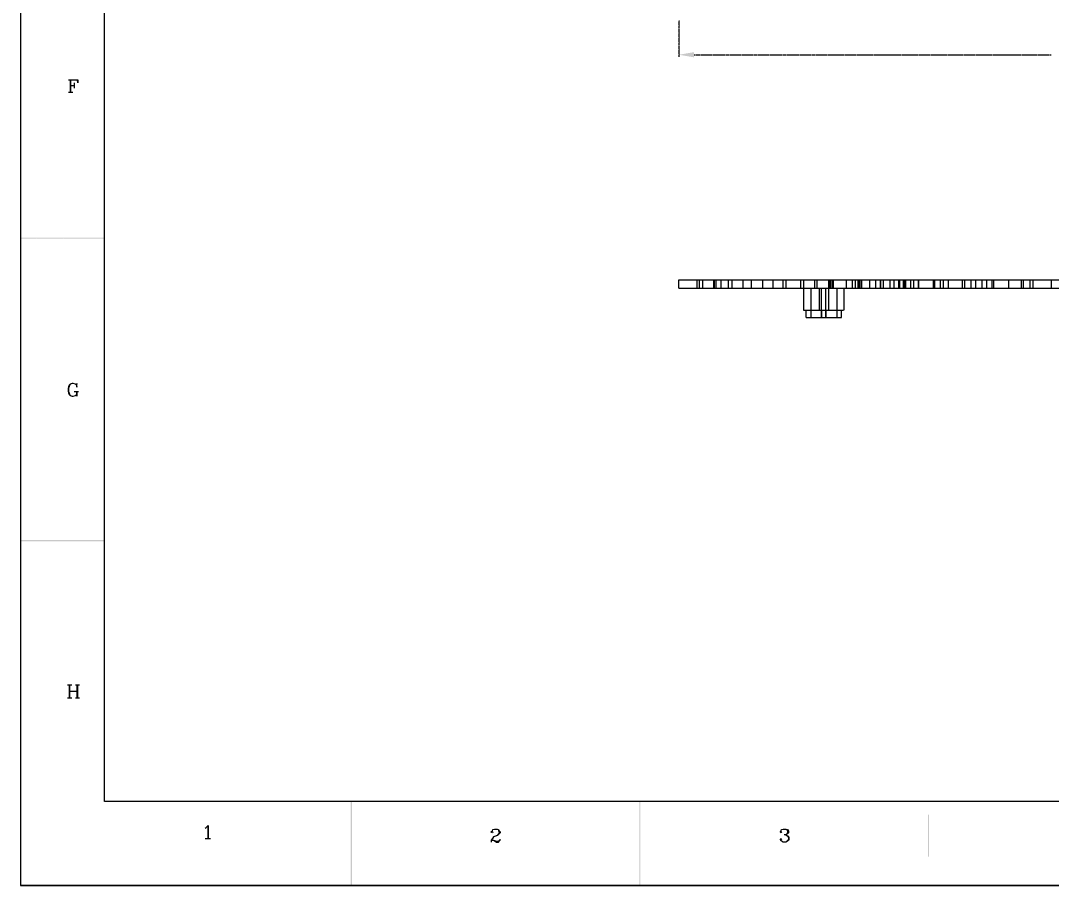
# Model space of a CAD drawing. Header units: millimetres. Extents: x 3 to 291, y 3 to 207.
# Drawn here: x 3.2 to 86.9, y 3.3 to 73.5 of the extents above; entities that cross this region are included whole.
import ezdxf

# ---------------------------------------------------------------- set-up
doc = ezdxf.new("R2010")
doc.units = ezdxf.units.MM

msp = doc.modelspace()

# ---------------------------------------------------------------- hatches: boundary and pattern name
at = {"true_color": 0x00ffff}
h = msp.add_hatch(color=4, dxfattribs=at)
h.dxf.hatch_style = 2
h.paths.add_polyline_path([(56.642035, 70.765705), (57.869702, 70.554039), (57.869702, 70.977725)])
h = msp.add_hatch(color=7)
h.dxf.hatch_style = 2
h.paths.add_polyline_path([(3.175, 55.90667), (3.175, 55.822356), (9.990314, 55.90667)])
h = msp.add_hatch(color=7)
h.dxf.hatch_style = 2
h.paths.add_polyline_path([(3.175, 55.822215), (9.990314, 55.822215), (9.990314, 55.906529)])
h = msp.add_hatch(color=7)
h.dxf.hatch_style = 2
h.paths.add_polyline_path([(3.175, 31.226442), (9.990314, 31.226442), (9.990314, 31.353443)])
h = msp.add_hatch(color=7)
h.dxf.hatch_style = 2
h.paths.add_polyline_path([(3.175, 31.353443), (3.175, 31.226442), (9.990314, 31.353443)])
h = msp.add_hatch(color=7)
h.dxf.hatch_style = 2
h.paths.add_polyline_path([(29.972, 10.101898), (30.099, 3.286936), (30.099, 10.101898)])
h = msp.add_hatch(color=7)
h.dxf.hatch_style = 2
h.paths.add_polyline_path([(29.972, 3.28676), (30.099, 3.28676), (29.972, 10.101721)])
h = msp.add_hatch(color=7)
h.dxf.hatch_style = 2
h.paths.add_polyline_path([(53.424772, 10.101898), (53.509439, 3.286936), (53.509439, 10.101898)])
h = msp.add_hatch(color=7)
h.dxf.hatch_style = 2
h.paths.add_polyline_path([(53.424772, 3.28676), (53.509439, 3.28676), (53.424772, 10.101721)])
h = msp.add_hatch(color=7)
h.dxf.hatch_style = 2
h.paths.add_polyline_path([(76.877228, 9.04367), (76.961894, 5.61467), (76.961894, 9.04367)])
h = msp.add_hatch(color=7)
h.dxf.hatch_style = 2
h.paths.add_polyline_path([(76.877228, 5.61467), (76.961894, 5.61467), (76.877228, 9.04367)])

# ---------------------------------------------------------------- linework, layer by layer
at = {"color": 7, "lineweight": 0}
for points in [[(3.175071, 206.825003), (3.175071, 3.286689)], [(7.069667, 68.733776), (7.831667, 68.733776), (7.831667, 68.479776), (7.789333, 68.733776)], [(7.196631, 68.733776), (7.196631, 67.717776)], [(7.238965, 68.733776), (7.238965, 67.717776)], [(7.239, 68.268003), (7.535333, 68.268003)], [(7.535298, 68.479776), (7.535298, 68.056443)], [(7.069667, 67.71767), (7.408333, 67.71767)], [(56.641929, 51.800478), (56.641929, 52.477811)], [(56.642035, 52.477776), (215.138035, 52.477776)], [(59.647702, 52.477776), (59.647702, 51.800443)], [(74.083333, 52.477776), (74.083333, 51.800443)], [(74.929965, 52.477776), (74.929965, 51.800443)], [(56.642035, 51.800443), (215.138035, 51.800443)], [(66.759737, 51.800443), (66.759737, 50.022443)], [(68.029596, 51.800443), (68.029596, 50.022443)], [(70.019333, 51.800548), (70.019333, 50.022548)], [(66.759596, 50.022548), (70.019263, 50.022548)], [(66.971263, 49.429882), (69.849929, 49.429882)], [(66.971404, 49.429776), (66.971404, 50.022443)], [(68.241298, 49.429882), (68.241298, 50.022548)], [(69.85, 49.429882), (69.85, 50.022548)], [(7.704596, 43.926337), (7.746929, 43.757356), (7.746929, 44.053337), (7.704596, 43.926337), (7.619929, 44.011003), (7.450596, 44.053337), (7.365929, 44.053337), (7.196596, 44.011003), (7.111929, 43.926337), (7.069596, 43.799689), (7.027263, 43.672337), (7.027263, 43.418689), (7.069596, 43.291337), (7.111929, 43.164689), (7.196596, 43.080023), (7.365929, 43.037337), (7.450596, 43.037337), (7.619929, 43.080023), (7.704596, 43.164689)], [(7.365965, 44.053478), (7.238965, 44.011144), (7.154298, 43.926478), (7.111965, 43.799478), (7.069631, 43.672478), (7.069631, 43.418478), (7.111965, 43.291478), (7.154298, 43.164478), (7.238965, 43.079811), (7.365965, 43.037478)], [(7.535263, 43.418548), (7.873929, 43.418548)], [(7.704596, 43.418548), (7.704596, 43.037548)], [(7.746929, 43.418548), (7.746929, 43.037548)], [(6.985071, 19.58467), (7.323737, 19.58467)], [(7.112071, 19.58467), (7.112071, 18.526337)], [(7.154404, 19.58467), (7.154404, 18.526337)], [(7.620071, 19.58467), (7.958737, 19.58467)], [(7.747071, 19.58467), (7.747071, 18.526337)], [(7.789404, 19.58467), (7.789404, 18.526337)], [(6.985071, 18.526337), (7.323737, 18.526337)], [(7.154404, 19.077023), (7.747071, 19.077023)], [(7.620071, 18.526337), (7.958737, 18.526337)], [(18.161, 7.943003), (18.245667, 7.985337), (18.415, 8.155023), (18.415, 7.096689)], [(18.372702, 8.070144), (18.372702, 7.096478)], [(41.486702, 7.646741), (41.529035, 7.604407), (41.486702, 7.562074), (41.402035, 7.604407), (41.402035, 7.646741), (41.486702, 7.731407), (41.529035, 7.816074), (41.656035, 7.85876), (41.867702, 7.85876), (41.994702, 7.816074), (42.037035, 7.731407), (42.121702, 7.646741), (42.121702, 7.562074), (42.037035, 7.47776), (41.910035, 7.350407), (41.656035, 7.265741), (41.571369, 7.223407), (41.486702, 7.096407), (41.402035, 6.969407), (41.402035, 6.800427)], [(41.867737, 7.858619), (41.952404, 7.816286), (41.994737, 7.731619), (42.037071, 7.646599), (42.037071, 7.561933), (41.994737, 7.477619), (41.867737, 7.350619), (41.656071, 7.265599)], [(64.939369, 7.646741), (64.981702, 7.604407), (64.939369, 7.562074), (64.897035, 7.604407), (64.897035, 7.646741), (64.939369, 7.731407), (64.981702, 7.816074), (65.108702, 7.85876), (65.320369, 7.85876), (65.447369, 7.816074), (65.532035, 7.689074), (65.532035, 7.562074), (65.447369, 7.47776), (65.320369, 7.392741), (65.193369, 7.392741)], [(65.320404, 7.858619), (65.405071, 7.816286), (65.447404, 7.689286), (65.447404, 7.561933), (65.405071, 7.477619), (65.320404, 7.392952), (65.405071, 7.350619), (65.532071, 7.265599), (65.574404, 7.181286), (65.574404, 7.011952), (65.532071, 6.926933), (65.447404, 6.884599), (65.320404, 6.800286), (65.108737, 6.800286), (64.981737, 6.884599), (64.939404, 6.926933), (64.897071, 7.011952), (64.897071, 7.054286), (64.939404, 7.096619), (64.981737, 7.054286), (64.939404, 7.011952)], [(18.161035, 7.096478), (18.584369, 7.096478)], [(41.401965, 6.927039), (41.486631, 6.969372), (41.571298, 6.969372), (41.825298, 6.884705), (41.952298, 6.884705), (42.036965, 6.927039), (42.121631, 6.969372)], [(41.571263, 6.969443), (41.825263, 6.800462), (41.994596, 6.800462), (42.036929, 6.884776), (42.121596, 6.969443), (42.121596, 7.054109)], [(65.447333, 7.308074), (65.532, 7.181427), (65.532, 7.011741), (65.447333, 6.927074), (65.405, 6.884741), (65.320333, 6.800427)]]:
    msp.add_lwpolyline(points, dxfattribs=at)
for points in [[(9.990667, 200.009478), (284.607, 200.009478), (284.607, 10.102144), (9.990667, 10.102144)], [(291.422702, 3.286619), (3.175035, 3.286619)]]:
    msp.add_lwpolyline(points, close=True, dxfattribs=at)
at = {"color": 4, "lineweight": 0, "true_color": 0x00ffff}
for points in [[(56.642035, 73.517654), (56.684369, 73.517654)], [(56.642035, 73.475286), (56.642035, 73.348286), (56.642035, 73.305952), (56.642035, 73.178599)], [(56.642035, 73.136619), (56.684369, 73.136619)], [(56.642035, 73.09425), (56.642035, 72.96725), (56.642035, 72.924917)], [(56.642035, 72.882372), (56.642035, 72.798058)], [(56.642035, 72.755584), (56.642035, 72.71325), (56.642035, 72.58625)], [(56.642035, 72.543705), (56.684369, 72.543705)], [(56.642035, 72.501337), (56.642035, 72.374689), (56.642035, 72.332356), (56.642035, 72.205003)], [(56.642035, 72.162705), (56.684369, 72.162705)], [(56.642035, 72.120301), (56.642035, 71.993654), (56.642035, 71.951321), (56.642035, 71.823968)], [(56.642035, 71.78167), (56.684369, 71.78167)], [(56.642035, 71.739619), (56.642035, 71.612619), (56.642035, 71.570286)], [(56.642035, 71.527776), (56.642035, 71.443109)], [(56.642035, 71.400987), (56.642035, 71.358654), (56.642035, 71.231654)], [(56.642035, 71.189109), (56.684369, 71.189109)], [(56.642035, 71.146741), (56.642035, 71.020093), (56.642035, 70.97776), (56.642035, 70.850407)], [(56.642035, 70.808074), (56.684369, 70.808074)], [(56.642035, 70.765705), (56.642035, 70.596725)], [(57.869667, 70.765705), (57.996667, 70.765705)], [(58.039, 70.765705), (58.081333, 70.765705)], [(58.081369, 70.765705), (58.208369, 70.765705), (58.250702, 70.765705), (58.377702, 70.765705)], [(58.420035, 70.765705), (58.462369, 70.765705)], [(58.462404, 70.765705), (58.589404, 70.765705), (58.631737, 70.765705), (58.758737, 70.765705)], [(58.801071, 70.765705), (58.843404, 70.765705)], [(58.843263, 70.765705), (58.970263, 70.765705), (59.012596, 70.765705)], [(59.054965, 70.765705), (59.139631, 70.765705)], [(59.181929, 70.765705), (59.224263, 70.765705), (59.351263, 70.765705)], [(59.393631, 70.765705), (59.435965, 70.765705)], [(59.436, 70.765705), (59.563, 70.765705), (59.605333, 70.765705), (59.732333, 70.765705)], [(59.774631, 70.765705), (59.816965, 70.765705)], [(59.817035, 70.765705), (59.944035, 70.765705), (59.986369, 70.765705), (60.113369, 70.765705)], [(60.155667, 70.765705), (60.198, 70.765705)], [(60.198035, 70.765705), (60.325035, 70.765705), (60.367369, 70.765705)], [(60.409737, 70.765705), (60.494404, 70.765705)], [(60.536702, 70.765705), (60.579035, 70.765705), (60.706035, 70.765705)], [(60.748404, 70.765705), (60.790737, 70.765705)], [(60.790596, 70.765705), (60.917596, 70.765705), (60.959929, 70.765705), (61.086929, 70.765705)], [(61.129263, 70.765705), (61.171596, 70.765705)], [(61.171631, 70.765705), (61.298631, 70.765705), (61.340965, 70.765705)], [(61.383333, 70.765705), (61.468, 70.765705)], [(61.510298, 70.765705), (61.552631, 70.765705), (61.679631, 70.765705)], [(61.722, 70.765705), (61.764333, 70.765705)], [(61.764369, 70.765705), (61.891369, 70.765705), (61.933702, 70.765705), (62.060702, 70.765705)], [(62.103, 70.765705), (62.145333, 70.765705)], [(62.145404, 70.765705), (62.272404, 70.765705), (62.314737, 70.765705), (62.441737, 70.765705)], [(62.484035, 70.765705), (62.526369, 70.765705)], [(62.526404, 70.765705), (62.653404, 70.765705), (62.695737, 70.765705)], [(62.737929, 70.765705), (62.822596, 70.765705)], [(62.865071, 70.765705), (62.907404, 70.765705), (63.034404, 70.765705)], [(63.076596, 70.765705), (63.118929, 70.765705)], [(63.118965, 70.765705), (63.245965, 70.765705), (63.288298, 70.765705), (63.415298, 70.765705)], [(63.457631, 70.765705), (63.499965, 70.765705)], [(63.5, 70.765705), (63.627, 70.765705), (63.669333, 70.765705), (63.796333, 70.765705)], [(63.838667, 70.765705), (63.881, 70.765705)], [(63.881, 70.765705), (64.008, 70.765705)], [(64.050333, 70.765705), (64.092667, 70.765705)], [(64.092737, 70.765705), (64.219737, 70.765705), (64.262071, 70.765705), (64.389071, 70.765705)], [(64.431369, 70.765705), (64.473702, 70.765705)], [(64.473596, 70.765705), (64.600596, 70.765705), (64.642929, 70.765705), (64.769929, 70.765705)], [(64.812404, 70.765705), (64.854737, 70.765705)], [(64.854596, 70.765705), (64.981596, 70.765705), (65.023929, 70.765705)], [(65.066298, 70.765705), (65.150965, 70.765705)], [(65.193263, 70.765705), (65.235596, 70.765705), (65.362596, 70.765705)], [(65.404965, 70.765705), (65.447298, 70.765705)], [(65.447333, 70.765705), (65.574333, 70.765705), (65.616667, 70.765705), (65.743667, 70.765705)], [(65.786, 70.765705), (65.828333, 70.765705)], [(65.828369, 70.765705), (65.955369, 70.765705), (65.997702, 70.765705), (66.124702, 70.765705)], [(66.167035, 70.765705), (66.209369, 70.765705)], [(66.209404, 70.765705), (66.336404, 70.765705), (66.378737, 70.765705)], [(66.420929, 70.765705), (66.505596, 70.765705)], [(66.548035, 70.765705), (66.590369, 70.765705), (66.717369, 70.765705)], [(66.759737, 70.765705), (66.802071, 70.765705)], [(66.801965, 70.765705), (66.928965, 70.765705), (66.971298, 70.765705), (67.098298, 70.765705)], [(67.140596, 70.765705), (67.182929, 70.765705)], [(67.182965, 70.765705), (67.309965, 70.765705), (67.352298, 70.765705)], [(67.394667, 70.765705), (67.479333, 70.765705)], [(67.521631, 70.765705), (67.563965, 70.765705), (67.690965, 70.765705)], [(67.733333, 70.765705), (67.775667, 70.765705)], [(67.775702, 70.765705), (67.902702, 70.765705), (67.945035, 70.765705), (68.072035, 70.765705)], [(68.114369, 70.765705), (68.156702, 70.765705)], [(68.156737, 70.765705), (68.283737, 70.765705), (68.326071, 70.765705), (68.453071, 70.765705)], [(68.495404, 70.765705), (68.537737, 70.765705)], [(68.537596, 70.765705), (68.664596, 70.765705), (68.706929, 70.765705)], [(68.749298, 70.765705), (68.833965, 70.765705)], [(68.876404, 70.765705), (68.918737, 70.765705), (69.045737, 70.765705)], [(69.087929, 70.765705), (69.130263, 70.765705)], [(69.130333, 70.765705), (69.257333, 70.765705), (69.299667, 70.765705), (69.426667, 70.765705)], [(69.468965, 70.765705), (69.511298, 70.765705)], [(69.511333, 70.765705), (69.638333, 70.765705), (69.680667, 70.765705), (69.807667, 70.765705)], [(69.85, 70.765705), (69.892333, 70.765705)], [(69.892369, 70.765705), (70.019369, 70.765705), (70.061702, 70.765705)], [(70.104071, 70.765705), (70.188737, 70.765705)], [(70.231035, 70.765705), (70.273369, 70.765705), (70.400369, 70.765705)], [(70.442737, 70.765705), (70.485071, 70.765705)], [(70.484929, 70.765705), (70.611929, 70.765705), (70.654263, 70.765705), (70.781263, 70.765705)], [(70.823596, 70.765705), (70.865929, 70.765705)], [(70.865965, 70.765705), (70.992965, 70.765705), (71.035298, 70.765705)], [(71.077667, 70.765705), (71.162333, 70.765705)], [(71.204596, 70.765705), (71.246929, 70.765705), (71.373929, 70.765705)], [(71.416298, 70.765705), (71.458631, 70.765705)], [(71.458702, 70.765705), (71.585702, 70.765705), (71.628035, 70.765705), (71.755035, 70.765705)], [(71.797333, 70.765705), (71.839667, 70.765705)], [(71.839702, 70.765705), (71.966702, 70.765705), (72.009035, 70.765705), (72.136035, 70.765705)], [(72.178369, 70.765705), (72.220702, 70.765705)], [(72.220737, 70.765705), (72.347737, 70.765705), (72.390071, 70.765705)], [(72.432263, 70.765705), (72.516929, 70.765705)], [(72.559404, 70.765705), (72.601737, 70.765705), (72.728737, 70.765705)], [(72.770929, 70.765705), (72.813263, 70.765705)], [(72.813298, 70.765705), (72.940298, 70.765705), (72.982631, 70.765705), (73.109631, 70.765705)], [(73.151965, 70.765705), (73.194298, 70.765705)], [(73.194333, 70.765705), (73.321333, 70.765705), (73.363667, 70.765705), (73.490667, 70.765705)], [(73.532965, 70.765705), (73.575298, 70.765705)], [(73.575298, 70.765705), (73.702298, 70.765705)], [(73.744631, 70.765705), (73.786965, 70.765705)], [(73.787071, 70.765705), (73.914071, 70.765705), (73.956404, 70.765705), (74.083404, 70.765705)], [(74.125702, 70.765705), (74.168035, 70.765705)], [(74.168071, 70.765705), (74.295071, 70.765705), (74.337404, 70.765705), (74.464404, 70.765705)], [(74.506737, 70.765705), (74.549071, 70.765705)], [(74.548929, 70.765705), (74.675929, 70.765705), (74.718263, 70.765705)], [(74.760631, 70.765705), (74.845298, 70.765705)], [(74.887596, 70.765705), (74.929929, 70.765705), (75.056929, 70.765705)], [(75.099298, 70.765705), (75.141631, 70.765705)], [(75.141667, 70.765705), (75.268667, 70.765705), (75.311, 70.765705), (75.438, 70.765705)], [(75.480333, 70.765705), (75.522667, 70.765705)], [(75.522702, 70.765705), (75.649702, 70.765705), (75.692035, 70.765705), (75.819035, 70.765705)], [(75.861333, 70.765705), (75.903667, 70.765705)], [(75.903737, 70.765705), (76.030737, 70.765705), (76.073071, 70.765705)], [(76.115263, 70.765705), (76.199929, 70.765705)], [(76.242369, 70.765705), (76.284702, 70.765705), (76.411702, 70.765705)], [(76.454071, 70.765705), (76.496404, 70.765705)], [(76.496263, 70.765705), (76.623263, 70.765705), (76.665596, 70.765705), (76.792596, 70.765705)], [(76.834929, 70.765705), (76.877263, 70.765705)], [(76.877298, 70.765705), (77.004298, 70.765705), (77.046631, 70.765705)], [(77.089, 70.765705), (77.173667, 70.765705)], [(77.215965, 70.765705), (77.258298, 70.765705), (77.385298, 70.765705)], [(77.427667, 70.765705), (77.47, 70.765705)], [(77.470035, 70.765705), (77.597035, 70.765705), (77.639369, 70.765705), (77.766369, 70.765705)], [(77.808702, 70.765705), (77.851035, 70.765705)], [(77.851071, 70.765705), (77.978071, 70.765705), (78.020404, 70.765705), (78.147404, 70.765705)], [(78.189702, 70.765705), (78.232035, 70.765705)], [(78.231929, 70.765705), (78.358929, 70.765705), (78.401263, 70.765705)], [(78.443631, 70.765705), (78.528298, 70.765705)], [(78.570737, 70.765705), (78.613071, 70.765705), (78.740071, 70.765705)], [(78.782263, 70.765705), (78.824596, 70.765705)], [(78.824631, 70.765705), (78.951631, 70.765705), (78.993965, 70.765705), (79.120965, 70.765705)], [(79.163298, 70.765705), (79.205631, 70.765705)], [(79.205667, 70.765705), (79.332667, 70.765705), (79.375, 70.765705), (79.502, 70.765705)], [(79.544333, 70.765705), (79.586667, 70.765705)], [(79.586702, 70.765705), (79.713702, 70.765705), (79.756035, 70.765705)], [(79.798404, 70.765705), (79.883071, 70.765705)], [(79.925369, 70.765705), (79.967702, 70.765705), (80.094702, 70.765705)], [(80.137071, 70.765705), (80.179404, 70.765705)], [(80.179263, 70.765705), (80.306263, 70.765705), (80.348596, 70.765705), (80.475596, 70.765705)], [(80.518071, 70.765705), (80.560404, 70.765705)], [(80.560298, 70.765705), (80.687298, 70.765705), (80.729631, 70.765705)], [(80.772, 70.765705), (80.856667, 70.765705)], [(80.898929, 70.765705), (80.941263, 70.765705), (81.068263, 70.765705)], [(81.110631, 70.765705), (81.152965, 70.765705)], [(81.153, 70.765705), (81.28, 70.765705), (81.322333, 70.765705), (81.449333, 70.765705)], [(81.491667, 70.765705), (81.534, 70.765705)], [(81.534035, 70.765705), (81.661035, 70.765705), (81.703369, 70.765705), (81.830369, 70.765705)], [(81.872702, 70.765705), (81.915035, 70.765705)], [(81.915071, 70.765705), (82.042071, 70.765705), (82.084404, 70.765705)], [(82.126596, 70.765705), (82.211263, 70.765705)], [(82.253737, 70.765705), (82.296071, 70.765705), (82.423071, 70.765705)], [(82.465263, 70.765705), (82.507596, 70.765705)], [(82.507631, 70.765705), (82.634631, 70.765705), (82.676965, 70.765705), (82.803965, 70.765705)], [(82.846263, 70.765705), (82.888596, 70.765705)], [(82.888667, 70.765705), (83.015667, 70.765705), (83.058, 70.765705), (83.185, 70.765705)], [(83.227298, 70.765705), (83.269631, 70.765705)], [(83.269631, 70.765705), (83.396631, 70.765705)], [(83.438965, 70.765705), (83.481298, 70.765705)], [(83.481369, 70.765705), (83.608369, 70.765705), (83.650702, 70.765705), (83.777702, 70.765705)], [(83.820035, 70.765705), (83.862369, 70.765705)], [(83.862404, 70.765705), (83.989404, 70.765705), (84.031737, 70.765705), (84.158737, 70.765705)], [(84.201071, 70.765705), (84.243404, 70.765705)], [(84.243263, 70.765705), (84.370263, 70.765705), (84.412596, 70.765705)], [(84.454965, 70.765705), (84.539631, 70.765705)], [(84.581929, 70.765705), (84.624263, 70.765705), (84.751263, 70.765705)], [(84.793631, 70.765705), (84.835965, 70.765705)], [(84.836, 70.765705), (84.963, 70.765705), (85.005333, 70.765705), (85.132333, 70.765705)], [(85.174631, 70.765705), (85.216965, 70.765705)], [(85.217035, 70.765705), (85.344035, 70.765705), (85.386369, 70.765705), (85.513369, 70.765705)], [(85.555667, 70.765705), (85.598, 70.765705)], [(85.598035, 70.765705), (85.725035, 70.765705), (85.767369, 70.765705)], [(85.809737, 70.765705), (85.894404, 70.765705)], [(85.936702, 70.765705), (85.979035, 70.765705), (86.106035, 70.765705)], [(86.148404, 70.765705), (86.190737, 70.765705)], [(86.190596, 70.765705), (86.317596, 70.765705), (86.359929, 70.765705), (86.486929, 70.765705)], [(86.529263, 70.765705), (86.571596, 70.765705)], [(86.571631, 70.765705), (86.698631, 70.765705), (86.740965, 70.765705)], [(86.783333, 70.765705), (86.868, 70.765705)]]:
    msp.add_lwpolyline(points, dxfattribs=at)
at = {"color": 8, "lineweight": 0, "true_color": 0x808080}
for points in [[(58.123596, 51.800443), (58.123596, 52.477776)], [(58.292929, 52.477776), (58.292929, 51.800443)], [(58.546929, 52.477776), (58.546929, 51.800443)], [(59.478263, 51.800443), (59.478263, 52.477776)], [(59.520596, 51.800443), (59.520596, 52.477776)], [(60.070929, 51.800443), (60.070929, 52.477776)], [(60.663596, 51.800443), (60.663596, 52.477776)], [(60.959929, 51.800443), (60.959929, 52.477776)], [(61.848929, 51.800443), (61.848929, 52.477776)], [(62.526263, 51.800443), (62.526263, 52.477776)], [(63.457596, 51.800443), (63.457596, 52.477776)], [(64.261929, 52.477776), (64.261929, 51.800443)], [(65.066263, 52.477776), (65.066263, 51.800443)], [(65.320263, 52.477776), (65.320263, 51.800443)], [(66.505596, 52.477776), (66.505596, 51.800443)], [(66.547929, 51.800443), (66.547929, 52.477776)], [(66.759596, 52.477776), (66.759596, 51.800443)], [(67.690965, 51.800443), (67.690965, 52.477776)], [(67.860298, 51.800443), (67.860298, 52.477776)], [(68.791667, 52.477776), (68.791667, 50.022442)], [(69.045737, 52.477776), (69.045737, 51.800443)], [(69.172737, 52.477776), (69.172737, 51.800443)], [(70.231035, 52.477776), (70.231035, 51.800443)], [(70.696702, 52.477776), (70.696702, 51.800443)], [(70.950702, 52.477776), (70.950702, 51.800443)], [(71.162369, 52.477776), (71.162369, 51.800443)], [(71.289369, 52.477776), (71.289369, 51.800443)], [(71.416369, 52.477776), (71.416369, 51.800443)], [(71.501035, 51.800443), (71.501035, 52.477776)], [(72.136035, 51.800443), (72.136035, 52.477776)], [(72.644035, 51.800443), (72.644035, 52.477776)], [(72.982702, 52.477776), (72.982702, 51.800443)], [(73.025035, 51.800443), (73.025035, 52.477776)], [(73.236702, 52.477776), (73.236702, 51.800443)], [(73.787035, 51.800443), (73.787035, 52.477776)], [(74.464369, 52.477776), (74.464369, 51.800443)], [(74.591369, 51.800443), (74.591369, 52.477776)], [(74.887702, 51.800443), (74.887702, 52.477776)], [(75.056929, 51.800443), (75.056929, 52.477776)], [(75.480263, 51.800443), (75.480263, 52.477776)], [(75.691929, 52.477776), (75.691929, 51.800443)], [(76.072929, 52.477776), (76.072929, 51.800443)], [(76.115263, 51.800443), (76.115263, 52.477776)], [(77.300596, 52.477776), (77.300596, 51.800443)], [(77.427596, 51.800443), (77.427596, 52.477776)], [(77.850929, 52.477776), (77.850929, 51.800443)], [(78.104929, 52.477776), (78.104929, 51.800443)], [(78.528263, 51.800443), (78.528263, 52.477776)], [(79.671263, 51.800443), (79.671263, 52.477776)], [(79.840596, 52.477776), (79.840596, 51.800443)], [(80.348596, 52.477776), (80.348596, 51.800443)], [(80.729596, 52.477776), (80.729596, 51.800443)], [(81.237596, 52.477776), (81.237596, 51.800443)], [(81.618596, 52.477776), (81.618596, 51.800443)], [(82.084263, 51.800443), (82.084263, 52.477776)], [(82.211263, 51.800443), (82.211263, 52.477776)], [(83.438929, 51.800443), (83.438929, 52.477776)], [(84.454929, 51.800443), (84.454929, 52.477776)], [(84.624263, 51.800443), (84.624263, 52.477776)], [(85.132263, 52.477776), (85.132263, 51.800443)], [(85.386263, 52.477776), (85.386263, 51.800443)], [(86.867929, 52.477776), (86.867929, 51.800443)], [(67.352298, 51.800443), (67.352298, 49.429776)], [(68.198929, 51.800443), (68.198929, 49.429776)], [(68.579965, 50.022442), (68.579965, 49.429776), (68.579965, 51.800442)], [(69.469071, 51.800443), (69.469071, 49.429776)]]:
    msp.add_lwpolyline(points, dxfattribs=at)
msp.add_lwpolyline([(68.918631, 51.800443), (68.918631, 52.477776)], close=True, dxfattribs=at)

# ---------------------------------------------------------------- texts
at = {"color": 3, "true_color": 0x00ff00, "char_height": 2.248759, "attachment_point": 1}
for insert in [(12.996263, 32.58627), (12.996263, 28.52321), (12.996263, 24.460133), (12.996263, 20.397074), (12.996263, 16.290141)]:
    msp.add_mtext('{\\fNSimSun|b0|i0|c0;    }', dxfattribs=dict(at, insert=insert))

doc.saveas('drawing.dxf')
